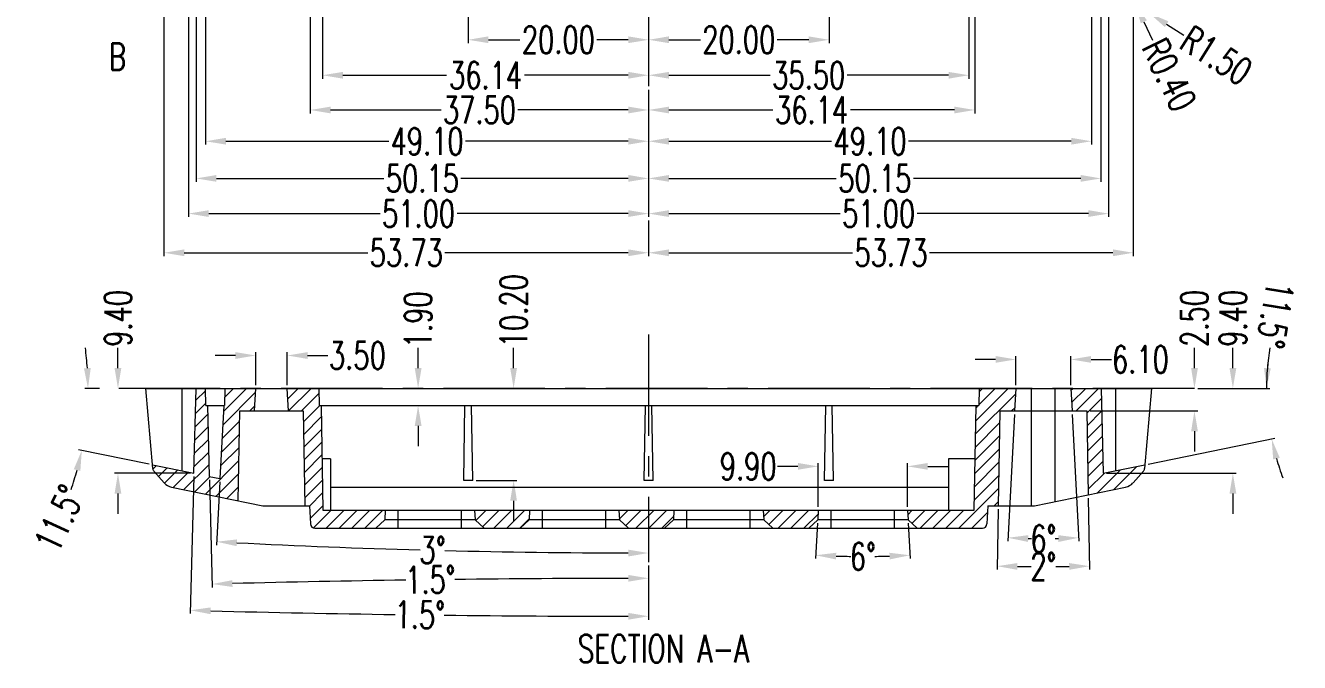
# Model space of a CAD drawing. Header units: millimetres. Extents: x 3723 to 3880, y -349 to -139.
# Drawn here: x 3731.6 to 3872.9, y -349.1 to -278.4 of the extents above; entities that cross this region are included whole.
import ezdxf
from ezdxf.enums import TextEntityAlignment as Align

# ---------------------------------------------------------------- set-up
doc = ezdxf.new("R2010")
doc.units = ezdxf.units.MM
doc.linetypes.add('CENTER', pattern=[0.6, 0.375, -0.075, 0.075, -0.075])
doc.layers.get('Defpoints').update_dxf_attribs({"linetype": 'CONTINUOUS'})
for name, color, linetype, lineweight in [('dim', 82, 'CONTINUOUS', 9), ('hatch', 56, 'CONTINUOUS', 9), ('part', 7, 'CONTINUOUS', 20)]:
    doc.layers.add(name, color=color, linetype=linetype, lineweight=lineweight)
doc.styles.get("Standard").update_dxf_attribs({"font": 'romans.shx', "width": 0.7})
doc.dimstyles.new('01', dxfattribs={"dimscale": 0.75, "dimtxt": 4, "dimasz": 3, "dimexe": 0.5, "dimexo": 0.5, "dimgap": 0.09, "dimtad": 0, "dimzin": 0, "dimdsep": 46, "dimtxsty": 'Standard', "dimcen": 0, "dimclrd": 256, "dimclre": 256, "dimclrt": 6, "dimadec": 1, "dimazin": 2, "dimtp": 0.01, "dimtm": 0.01, "dimtfac": 1, "dimtofl": 0, "dimtmove": 0, "dimatfit": 0, "dimfxl": 0, "dimtolj": 1, "dimtzin": 0, "dimlwd": -1, "dimlwe": -1, "dimarcsym": 0})

# ---------------------------------------------------------------- blocks, each defined once
blk = doc.blocks.new('*D52')
at = {"layer": 'Defpoints', "color": 0}
for p in [(3040.74, -99.55), (3078.24, -117.16), (3078.24, -117.16)]:
    blk.add_point(p, dxfattribs=at)
at = {"layer": 'dim'}
for p, q in [((3040.74, -99.93), (3040.74, -117.54)), ((3042.99, -117.16), (3055.23, -117.16)), ((3075.99, -117.16), (3063.76, -117.16))]:
    blk.add_line(p, q, dxfattribs=at)
for points in [[(3042.99, -116.79), (3042.99, -117.54), (3040.74, -117.16)], [(3075.99, -116.79), (3075.99, -117.54), (3078.24, -117.16)]]:
    blk.add_solid(points, dxfattribs=at)
at = {"layer": 'dim', "color": 6, "insert": (3059.49, -117.16), "char_height": 3, "attachment_point": 5}
blk.add_mtext('\\A1;37.50', dxfattribs=at)
blk = doc.blocks.new('*D53')
at = {"layer": 'Defpoints', "color": 0}
for p in [(3113.74, -99.4), (3078.24, -113.31), (3078.24, -113.31)]:
    blk.add_point(p, dxfattribs=at)
at = {"layer": 'dim'}
for p, q in [((3113.74, -99.78), (3113.74, -113.69)), ((3080.49, -113.31), (3091.73, -113.31)), ((3111.49, -113.31), (3100.26, -113.31))]:
    blk.add_line(p, q, dxfattribs=at)
for points in [[(3080.49, -112.94), (3080.49, -113.69), (3078.24, -113.31)], [(3111.49, -112.94), (3111.49, -113.69), (3113.74, -113.31)]]:
    blk.add_solid(points, dxfattribs=at)
at = {"layer": 'dim', "color": 6, "insert": (3095.99, -113.31), "char_height": 3, "attachment_point": 5}
blk.add_mtext('\\A1;35.50', dxfattribs=at)
blk = doc.blocks.new('*D54')
at = {"layer": 'Defpoints', "color": 0}
for p in [(3129.24, -104.65), (3078.24, -114.53), (3078.24, -128.65)]:
    blk.add_point(p, dxfattribs=at)
at = {"layer": 'dim'}
for p, q in [((3129.24, -105.03), (3129.24, -129.02)), ((3078.24, -114.91), (3078.24, -129.02)), ((3080.49, -128.65), (3099.48, -128.65)), ((3126.99, -128.65), (3108.01, -128.65))]:
    blk.add_line(p, q, dxfattribs=at)
for points in [[(3080.49, -128.27), (3080.49, -129.02), (3078.24, -128.65)], [(3126.99, -128.27), (3126.99, -129.02), (3129.24, -128.65)]]:
    blk.add_solid(points, dxfattribs=at)
at = {"layer": 'dim', "color": 6, "insert": (3103.74, -128.65), "char_height": 3, "attachment_point": 5}
blk.add_mtext('\\A1;51.00', dxfattribs=at)
blk = doc.blocks.new('*D55')
at = {"layer": 'Defpoints', "color": 0}
for p in [(3027.24, -104.65), (3078.24, -128.65), (3078.24, -128.65)]:
    blk.add_point(p, dxfattribs=at)
at = {"layer": 'dim'}
for p, q in [((3027.24, -105.03), (3027.24, -129.02)), ((3029.49, -128.65), (3048.48, -128.65)), ((3075.99, -128.65), (3057.01, -128.65))]:
    blk.add_line(p, q, dxfattribs=at)
for points in [[(3029.49, -128.27), (3029.49, -129.02), (3027.24, -128.65)], [(3075.99, -128.27), (3075.99, -129.02), (3078.24, -128.65)]]:
    blk.add_solid(points, dxfattribs=at)
at = {"layer": 'dim', "color": 6, "insert": (3052.74, -128.65), "char_height": 3, "attachment_point": 5}
blk.add_mtext('\\A1;51.00', dxfattribs=at)
blk = doc.blocks.new('*D56')
at = {"layer": 'Defpoints', "color": 0}
for p in [(3131.97, -104.98), (3078.24, -129.02), (3078.24, -132.99)]:
    blk.add_point(p, dxfattribs=at)
at = {"layer": 'dim'}
for p, q in [((3131.97, -105.35), (3131.97, -133.37)), ((3078.24, -129.4), (3078.24, -133.37)), ((3080.49, -132.99), (3100.84, -132.99)), ((3129.72, -132.99), (3109.37, -132.99))]:
    blk.add_line(p, q, dxfattribs=at)
for points in [[(3080.49, -132.62), (3080.49, -133.37), (3078.24, -132.99)], [(3129.72, -132.62), (3129.72, -133.37), (3131.97, -132.99)]]:
    blk.add_solid(points, dxfattribs=at)
at = {"layer": 'dim', "color": 6, "insert": (3105.11, -132.99), "char_height": 3, "attachment_point": 5}
blk.add_mtext('\\A1;53.73', dxfattribs=at)
blk = doc.blocks.new('*D57')
at = {"layer": 'Defpoints', "color": 0}
for p in [(3024.52, -104.98), (3078.24, -132.99), (3078.24, -132.99)]:
    blk.add_point(p, dxfattribs=at)
at = {"layer": 'dim'}
for p, q in [((3024.52, -105.35), (3024.52, -133.37)), ((3026.77, -132.99), (3047.11, -132.99)), ((3075.99, -132.99), (3055.65, -132.99))]:
    blk.add_line(p, q, dxfattribs=at)
for points in [[(3026.77, -132.62), (3026.77, -133.37), (3024.52, -132.99)], [(3075.99, -132.62), (3075.99, -133.37), (3078.24, -132.99)]]:
    blk.add_solid(points, dxfattribs=at)
at = {"layer": 'dim', "color": 6, "insert": (3051.38, -132.99), "char_height": 3, "attachment_point": 5}
blk.add_mtext('\\A1;53.73', dxfattribs=at)
blk = doc.blocks.new('*D74')
at = {"layer": 'Defpoints', "color": 0}
for p in [(3114.39, -99.75), (3078.24, -117.16), (3078.24, -117.16)]:
    blk.add_point(p, dxfattribs=at)
at = {"layer": 'dim'}
for p, q in [((3114.39, -100.12), (3114.39, -117.54)), ((3080.49, -117.16), (3092, -117.16)), ((3112.14, -117.16), (3100.63, -117.16))]:
    blk.add_line(p, q, dxfattribs=at)
for points in [[(3080.49, -116.79), (3080.49, -117.54), (3078.24, -117.16)], [(3112.14, -116.79), (3112.14, -117.54), (3114.39, -117.16)]]:
    blk.add_solid(points, dxfattribs=at)
at = {"layer": 'dim', "color": 6, "insert": (3096.31, -117.16), "char_height": 3, "attachment_point": 5}
blk.add_mtext('\\A1;36.14', dxfattribs=at)
blk = doc.blocks.new('*D75')
at = {"layer": 'Defpoints', "color": 0}
for p in [(3042.1, -99.75), (3078.24, -113.31), (3078.24, -113.31)]:
    blk.add_point(p, dxfattribs=at)
at = {"layer": 'dim'}
for p, q in [((3042.1, -100.12), (3042.1, -113.69)), ((3044.35, -113.31), (3055.85, -113.31)), ((3075.99, -113.31), (3064.49, -113.31))]:
    blk.add_line(p, q, dxfattribs=at)
for points in [[(3044.35, -112.94), (3044.35, -113.69), (3042.1, -113.31)], [(3075.99, -112.94), (3075.99, -113.69), (3078.24, -113.31)]]:
    blk.add_solid(points, dxfattribs=at)
at = {"layer": 'dim', "color": 6, "insert": (3060.17, -113.31), "char_height": 3, "attachment_point": 5}
blk.add_mtext('\\A1;36.14', dxfattribs=at)
blk = doc.blocks.new('*D80')
at = {"layer": 'Defpoints', "color": 0}
for p in [(3128.39, -96.75), (3078.24, -124.75), (3078.24, -124.75)]:
    blk.add_point(p, dxfattribs=at)
at = {"layer": 'dim'}
for p, q in [((3128.39, -97.13), (3128.39, -125.12)), ((3080.49, -124.75), (3099.05, -124.75)), ((3126.14, -124.75), (3107.59, -124.75))]:
    blk.add_line(p, q, dxfattribs=at)
for points in [[(3080.49, -124.37), (3080.49, -125.12), (3078.24, -124.75)], [(3126.14, -124.37), (3126.14, -125.12), (3128.39, -124.75)]]:
    blk.add_solid(points, dxfattribs=at)
at = {"layer": 'dim', "color": 6, "insert": (3103.32, -124.75), "char_height": 3, "attachment_point": 5}
blk.add_mtext('\\A1;50.15', dxfattribs=at)
blk = doc.blocks.new('*D81')
at = {"layer": 'Defpoints', "color": 0}
for p in [(3028.09, -96.75), (3078.24, -124.75), (3078.24, -124.75)]:
    blk.add_point(p, dxfattribs=at)
at = {"layer": 'dim'}
for p, q in [((3028.09, -97.13), (3028.09, -125.12)), ((3030.34, -124.75), (3048.9, -124.75)), ((3075.99, -124.75), (3057.44, -124.75))]:
    blk.add_line(p, q, dxfattribs=at)
for points in [[(3030.34, -124.37), (3030.34, -125.12), (3028.09, -124.75)], [(3075.99, -124.37), (3075.99, -125.12), (3078.24, -124.75)]]:
    blk.add_solid(points, dxfattribs=at)
at = {"layer": 'dim', "color": 6, "insert": (3053.17, -124.75), "char_height": 3, "attachment_point": 5}
blk.add_mtext('\\A1;50.15', dxfattribs=at)
blk = doc.blocks.new('*D82')
at = {"layer": 'Defpoints', "color": 0}
for p in [(3029.14, -96.65), (3078.24, -120.63), (3078.24, -120.63)]:
    blk.add_point(p, dxfattribs=at)
at = {"layer": 'dim'}
for p, q in [((3029.14, -97.03), (3029.14, -121)), ((3031.39, -120.63), (3049.43, -120.63)), ((3075.99, -120.63), (3057.96, -120.63))]:
    blk.add_line(p, q, dxfattribs=at)
for points in [[(3031.39, -120.25), (3031.39, -121), (3029.14, -120.63)], [(3075.99, -120.25), (3075.99, -121), (3078.24, -120.63)]]:
    blk.add_solid(points, dxfattribs=at)
at = {"layer": 'dim', "color": 6, "insert": (3053.69, -120.63), "char_height": 3, "attachment_point": 5}
blk.add_mtext('\\A1;49.10', dxfattribs=at)
blk = doc.blocks.new('*D83')
at = {"layer": 'Defpoints', "color": 0}
for p in [(3127.34, -96.65), (3078.24, -120.63), (3078.24, -120.63)]:
    blk.add_point(p, dxfattribs=at)
at = {"layer": 'dim'}
for p, q in [((3127.34, -97.03), (3127.34, -121)), ((3080.49, -120.63), (3098.53, -120.63)), ((3125.09, -120.63), (3107.06, -120.63))]:
    blk.add_line(p, q, dxfattribs=at)
for points in [[(3080.49, -120.25), (3080.49, -121), (3078.24, -120.63)], [(3125.09, -120.25), (3125.09, -121), (3127.34, -120.63)]]:
    blk.add_solid(points, dxfattribs=at)
at = {"layer": 'dim', "color": 6, "insert": (3102.79, -120.63), "char_height": 3, "attachment_point": 5}
blk.add_mtext('\\A1;49.10', dxfattribs=at)
blk = doc.blocks.new('*D88')
at = {"layer": 'Defpoints', "color": 0}
for p in [(3098.24, -104.25), (3078.24, -109.38), (3078.24, -109.38)]:
    blk.add_point(p, dxfattribs=at)
at = {"layer": 'dim'}
for p, q in [((3098.24, -104.63), (3098.24, -109.75)), ((3080.49, -109.38), (3083.98, -109.38)), ((3095.99, -109.38), (3092.51, -109.38))]:
    blk.add_line(p, q, dxfattribs=at)
for points in [[(3080.49, -109), (3080.49, -109.75), (3078.24, -109.38)], [(3095.99, -109), (3095.99, -109.75), (3098.24, -109.38)]]:
    blk.add_solid(points, dxfattribs=at)
at = {"layer": 'dim', "color": 6, "insert": (3088.24, -109.38), "char_height": 3, "attachment_point": 5}
blk.add_mtext('\\A1;20.00', dxfattribs=at)
blk = doc.blocks.new('*D89')
at = {"layer": 'Defpoints', "color": 0}
for p in [(3058.24, -104.25), (3078.24, -109.38), (3078.24, -109.38)]:
    blk.add_point(p, dxfattribs=at)
at = {"layer": 'dim'}
for p, q in [((3058.24, -104.63), (3058.24, -109.75)), ((3060.49, -109.38), (3063.98, -109.38)), ((3075.99, -109.38), (3072.51, -109.38))]:
    blk.add_line(p, q, dxfattribs=at)
for points in [[(3060.49, -109), (3060.49, -109.75), (3058.24, -109.38)], [(3075.99, -109), (3075.99, -109.75), (3078.24, -109.38)]]:
    blk.add_solid(points, dxfattribs=at)
at = {"layer": 'dim', "color": 6, "insert": (3068.24, -109.38), "char_height": 3, "attachment_point": 5}
blk.add_mtext('\\A1;20.00', dxfattribs=at)
blk = doc.blocks.new('*D2')
at = {"layer": 'Defpoints', "color": 0}
for p in [(3132.49, -105.65), (3133.76, -106.45)]:
    blk.add_point(p, dxfattribs=at)
at = {"layer": 'dim'}
blk.add_line((3135.67, -107.65), (3137.57, -108.85), dxfattribs=at)
blk.add_solid([(3135.87, -107.33), (3135.47, -107.97), (3133.76, -106.45)], dxfattribs=at)
at = {"layer": 'dim', "color": 6, "insert": (3141.18, -111.12), "char_height": 3, "attachment_point": 5, "rotation": 327.8312}
blk.add_mtext('\\A1;R1.50', dxfattribs=at)
blk = doc.blocks.new('*D3')
at = {"layer": 'Defpoints', "color": 0}
for p in [(3131.99, -105), (3132.17, -105.36)]:
    blk.add_point(p, dxfattribs=at)
at = {"layer": 'dim'}
blk.add_line((3133.14, -107.39), (3134.11, -109.42), dxfattribs=at)
blk.add_solid([(3133.48, -107.23), (3132.8, -107.55), (3132.17, -105.36)], dxfattribs=at)
at = {"layer": 'dim', "color": 6, "insert": (3135.95, -113.27), "char_height": 3, "attachment_point": 5, "rotation": 295.574}
blk.add_mtext('\\A1;R0.40', dxfattribs=at)
blk = doc.blocks.new('*D58')
at = {"layer": 'Defpoints', "color": 0}
for p in [(3118.95, -148.03), (3125.05, -148.03), (3118.82, -150.53), (3125.18, -150.53), (3120.69, -164.68)]:
    blk.add_point(p, dxfattribs=at)
at = {"layer": 'dim'}
for p, q in [((3118.8, -150.91), (3118.06, -164.97)), ((3125.2, -150.91), (3125.93, -164.97))]:
    blk.add_line(p, q, dxfattribs=at)
for start, end in [(268.7222, 268.9916), (271.0084, 271.2778)]:
    blk.add_arc((3122, -89.84), 74.86, start, end, dxfattribs=at)
for points in [[(3120.31, -165.05), (3120.34, -164.3), (3118.08, -164.59)], [(3123.65, -164.3), (3123.68, -165.05), (3125.91, -164.59)]]:
    blk.add_solid(points, dxfattribs=at)
at = {"layer": 'dim', "color": 6, "insert": (3122, -164.7), "char_height": 3, "attachment_point": 5, "rotation": 360}
blk.add_mtext('\\A1;6°', dxfattribs=at)
blk = doc.blocks.new('*D59')
at = {"layer": 'Defpoints', "color": 0}
for p in [(3117.18, -150.53), (3126.81, -150.53), (3126.98, -159.82), (3117, -161.03), (3120.29, -167.78)]:
    blk.add_point(p, dxfattribs=at)
at = {"layer": 'dim'}
for p, q in [((3126.98, -160.19), (3127.12, -168.11)), ((3116.99, -161.41), (3116.87, -168.11))]:
    blk.add_line(p, q, dxfattribs=at)
for start, end in [(269.4397, 269.7328), (270.2672, 270.5603)]:
    blk.add_arc((3122, 125.42), 293.2, start, end, dxfattribs=at)
for points in [[(3119.12, -168.14), (3119.13, -167.39), (3116.88, -167.74)], [(3124.86, -167.39), (3124.87, -168.14), (3127.11, -167.74)]]:
    blk.add_solid(points, dxfattribs=at)
at = {"layer": 'dim', "color": 6, "insert": (3122, -167.78), "char_height": 3, "attachment_point": 5}
blk.add_mtext('\\A1;2°', dxfattribs=at)
blk = doc.blocks.new('*D60')
at = {"layer": 'Defpoints', "color": 0}
for p in [(3125.05, -144.82), (3118.95, -148.03), (3125.05, -148.03)]:
    blk.add_point(p, dxfattribs=at)
at = {"layer": 'dim'}
for p, q in [((3116.7, -144.82), (3114.45, -144.82)), ((3118.95, -147.66), (3118.95, -144.44)), ((3125.05, -147.66), (3125.05, -144.44)), ((3127.3, -144.82), (3129.55, -144.82))]:
    blk.add_line(p, q, dxfattribs=at)
for points in [[(3116.7, -144.44), (3116.7, -145.19), (3118.95, -144.82)], [(3127.3, -144.44), (3127.3, -145.19), (3125.05, -144.82)]]:
    blk.add_solid(points, dxfattribs=at)
at = {"layer": 'dim', "color": 6, "insert": (3132.76, -144.82), "char_height": 3, "attachment_point": 5}
blk.add_mtext('\\A1;6.10', dxfattribs=at)
blk = doc.blocks.new('*D61')
at = {"layer": 'Defpoints', "color": 0}
for p in [(3138.75, -148.03), (3138.75, -148.03), (3126.81, -150.53)]:
    blk.add_point(p, dxfattribs=at)
at = {"layer": 'dim'}
for p, q in [((3138.75, -145.78), (3138.75, -143.53)), ((3127.19, -150.53), (3139.13, -150.53)), ((3138.75, -152.78), (3138.75, -155.03))]:
    blk.add_line(p, q, dxfattribs=at)
for points in [[(3138.38, -145.78), (3139.13, -145.78), (3138.75, -148.03)], [(3138.38, -152.78), (3139.13, -152.78), (3138.75, -150.53)]]:
    blk.add_solid(points, dxfattribs=at)
at = {"layer": 'dim', "color": 6, "insert": (3138.75, -140.27), "char_height": 3, "attachment_point": 5, "rotation": 90}
blk.add_mtext('\\A1;2.50', dxfattribs=at)
blk = doc.blocks.new('*D62')
at = {"layer": 'Defpoints', "color": 0}
for p in [(3138.75, -148.03), (3143.01, -148.03), (3128.64, -157.44)]:
    blk.add_point(p, dxfattribs=at)
at = {"layer": 'dim'}
for p, q in [((3143.01, -145.78), (3143.01, -143.53)), ((3139.13, -148.03), (3143.39, -148.03)), ((3129.01, -157.44), (3143.39, -157.44)), ((3143.01, -159.69), (3143.01, -161.94))]:
    blk.add_line(p, q, dxfattribs=at)
for points in [[(3142.64, -145.78), (3143.39, -145.78), (3143.01, -148.03)], [(3142.64, -159.69), (3143.39, -159.69), (3143.01, -157.44)]]:
    blk.add_solid(points, dxfattribs=at)
at = {"layer": 'dim', "color": 6, "insert": (3143.01, -140.27), "char_height": 3, "attachment_point": 5, "rotation": 90}
blk.add_mtext('\\A1;9.40', dxfattribs=at)
blk = doc.blocks.new('*D63')
at = {"layer": 'Defpoints', "color": 0}
for p in [(3017.73, -148.03), (3138.75, -148.03), (3146.99, -151.78), (3133.25, -156.5), (3128.64, -157.44)]:
    blk.add_point(p, dxfattribs=at)
at = {"layer": 'dim'}
for p, q in [((3139.13, -148.03), (3147.12, -148.03)), ((3133.62, -156.42), (3147.67, -153.56))]:
    blk.add_line(p, q, dxfattribs=at)
for start, end in [(170.7908, 180), (170.7982, 175.3991), (196.1222, 200.7231)]:
    blk.add_arc((3174.77, -148.03), 28.03, start, end, dxfattribs=at)
for points in [[(3147.21, -145.8), (3146.46, -145.77), (3146.74, -148.03)], [(3147.48, -155.91), (3148.21, -155.73), (3147.31, -153.63)]]:
    blk.add_solid(points, dxfattribs=at)
at = {"layer": 'dim', "color": 6, "insert": (3147.7, -139.88), "char_height": 3, "attachment_point": 5, "rotation": 260.7908}
blk.add_mtext('\\A1;11.5°', dxfattribs=at)
blk = doc.blocks.new('*D64')
at = {"layer": 'Defpoints', "color": 0}
for p in [(3097.04, -161.53), (3106.94, -161.53), (3096.99, -162.59), (3107, -162.59), (3100.25, -166.65)]:
    blk.add_point(p, dxfattribs=at)
at = {"layer": 'dim'}
for p, q in [((3096.97, -162.96), (3096.76, -166.9)), ((3107.02, -162.96), (3107.22, -166.9))]:
    blk.add_line(p, q, dxfattribs=at)
for start, end in [(268.2946, 269.2419), (270.7581, 271.7054)]:
    blk.add_arc((3101.99, -67.08), 99.58, start, end, dxfattribs=at)
for points in [[(3099.01, -166.99), (3099.04, -166.25), (3096.78, -166.53)], [(3104.94, -166.25), (3104.97, -166.99), (3107.2, -166.53)]]:
    blk.add_solid(points, dxfattribs=at)
at = {"layer": 'dim', "color": 6, "insert": (3101.99, -166.66), "char_height": 3, "attachment_point": 5, "rotation": 360}
blk.add_mtext('\\A1;6°', dxfattribs=at)
blk = doc.blocks.new('*D65')
at = {"layer": 'Defpoints', "color": 0}
for p in [(3097.04, -156.67), (3097.04, -161.53), (3106.94, -161.53)]:
    blk.add_point(p, dxfattribs=at)
at = {"layer": 'dim'}
for p, q in [((3094.79, -156.67), (3092.54, -156.67)), ((3097.04, -161.16), (3097.04, -156.3)), ((3106.94, -161.16), (3106.94, -156.3)), ((3109.19, -156.67), (3111.44, -156.67))]:
    blk.add_line(p, q, dxfattribs=at)
for points in [[(3094.79, -156.3), (3094.79, -157.05), (3097.04, -156.67)], [(3109.19, -156.3), (3109.19, -157.05), (3106.94, -156.67)]]:
    blk.add_solid(points, dxfattribs=at)
at = {"layer": 'dim', "color": 6, "insert": (3089.28, -156.67), "char_height": 3, "attachment_point": 5}
blk.add_mtext('\\A1;9.90', dxfattribs=at)
blk = doc.blocks.new('*D66')
at = {"layer": 'Defpoints', "color": 0}
for p in [(3063.28, -148.03), (3063.28, -148.03), (3058.74, -158.23)]:
    blk.add_point(p, dxfattribs=at)
at = {"layer": 'dim'}
for p, q in [((3063.28, -145.78), (3063.28, -143.53)), ((3059.12, -158.23), (3063.65, -158.23)), ((3063.28, -160.48), (3063.28, -162.73))]:
    blk.add_line(p, q, dxfattribs=at)
for points in [[(3062.9, -145.78), (3063.65, -145.78), (3063.28, -148.03)], [(3062.9, -160.48), (3063.65, -160.48), (3063.28, -158.23)]]:
    blk.add_solid(points, dxfattribs=at)
at = {"layer": 'dim', "color": 6, "insert": (3063.28, -139.42), "char_height": 3, "attachment_point": 5, "rotation": 90}
blk.add_mtext('\\A1;10.20', dxfattribs=at)
blk = doc.blocks.new('*D67')
at = {"layer": 'Defpoints', "color": 0}
for p in [(3038.19, -144.38), (3034.69, -148.03), (3038.19, -148.03)]:
    blk.add_point(p, dxfattribs=at)
at = {"layer": 'dim'}
for p, q in [((3034.69, -147.66), (3034.69, -144.01)), ((3038.19, -147.66), (3038.19, -144.01)), ((3032.44, -144.38), (3030.19, -144.38)), ((3040.44, -144.38), (3042.69, -144.38))]:
    blk.add_line(p, q, dxfattribs=at)
for points in [[(3032.44, -144.01), (3032.44, -144.76), (3034.69, -144.38)], [(3040.44, -144.01), (3040.44, -144.76), (3038.19, -144.38)]]:
    blk.add_solid(points, dxfattribs=at)
at = {"layer": 'dim', "color": 6, "insert": (3045.96, -144.38), "char_height": 3, "attachment_point": 5}
blk.add_mtext('\\A1;3.50', dxfattribs=at)
blk = doc.blocks.new('*D68')
at = {"layer": 'Defpoints', "color": 0}
for p in [(3078.24, -142.05), (3031.14, -149.93), (3030.72, -158.02), (3046.31, -165.73), (3078.24, -167.28)]:
    blk.add_point(p, dxfattribs=at)
at = {"layer": 'dim'}
blk.add_line((3030.7, -158.4), (3030.33, -165.4), dxfattribs=at)
for start, end in [(267.14088, 268.41438), (268.58562, 269.85912)]:
    blk.add_arc((3078.24, 748.78), 915.06, start, end, dxfattribs=at)
for points in [[(3032.58, -165.52), (3032.62, -164.77), (3030.35, -165.03)], [(3075.99, -165.91), (3075.99, -166.66), (3078.24, -166.28)]]:
    blk.add_solid(points, dxfattribs=at)
at = {"layer": 'dim', "color": 6, "insert": (3054.29, -165.97), "char_height": 3, "attachment_point": 5, "rotation": 358.5}
blk.add_mtext('\\A1;3°', dxfattribs=at)
blk = doc.blocks.new('*D69')
at = {"layer": 'Defpoints', "color": 0}
for p in [(3078.24, -142.05), (3028.09, -148.03), (3027.85, -157.44), (3078.24, -167.28), (3044.38, -173)]:
    blk.add_point(p, dxfattribs=at)
at = {"layer": 'dim'}
for p, q in [((3027.84, -157.81), (3027.44, -173)), ((3078.24, -167.66), (3078.24, -173.67))]:
    blk.add_line(p, q, dxfattribs=at)
for start, end in [(268.56644, 269.17091), (269.3314, 269.93356)]:
    blk.add_arc((3078.24, 1767.09), 1940.39, start, end, dxfattribs=at)
for points in [[(3029.69, -173.06), (3029.71, -172.31), (3027.45, -172.63)], [(3075.99, -172.92), (3075.99, -173.67), (3078.24, -173.29)]]:
    blk.add_solid(points, dxfattribs=at)
at = {"layer": 'dim', "color": 6, "insert": (3052.88, -173.13), "char_height": 3, "attachment_point": 5, "rotation": 359.2512}
blk.add_mtext('\\A1;1.5°', dxfattribs=at)
blk = doc.blocks.new('*D70')
at = {"layer": 'Defpoints', "color": 0}
for p in [(3078.24, -142.05), (3029.34, -149.93), (3029.55, -157.78), (3078.24, -167.28), (3062.11, -169.15)]:
    blk.add_point(p, dxfattribs=at)
at = {"layer": 'dim'}
for p, q in [((3029.56, -158.16), (3029.87, -170.09)), ((3078.24, -167.66), (3078.24, -169.46))]:
    blk.add_line(p, q, dxfattribs=at)
for start, end in [(90.83443, 91.43025), (90.06975, 90.66596)]:
    blk.add_arc((3078.24, -2017.43), 1848.34, start, end, dxfattribs=at)
for points in [[(3032.12, -170.04), (3032.1, -169.29), (3029.86, -169.72)], [(3075.99, -168.71), (3075.99, -169.46), (3078.24, -169.08)]]:
    blk.add_solid(points, dxfattribs=at)
at = {"layer": 'dim', "color": 6, "insert": (3054.04, -169.24), "char_height": 3, "attachment_point": 5, "rotation": 0.7502}
blk.add_mtext('\\A1;1.5°', dxfattribs=at)
blk = doc.blocks.new('*D71')
at = {"layer": 'Defpoints', "color": 0}
for p in [(3052.69, -148.03), (3052.69, -148.03), (3052.69, -149.93)]:
    blk.add_point(p, dxfattribs=at)
at = {"layer": 'dim'}
for p, q in [((3052.69, -145.78), (3052.69, -143.53)), ((3052.69, -152.18), (3052.69, -154.43))]:
    blk.add_line(p, q, dxfattribs=at)
for points in [[(3052.32, -145.78), (3053.07, -145.78), (3052.69, -148.03)], [(3052.32, -152.18), (3053.07, -152.18), (3052.69, -149.93)]]:
    blk.add_solid(points, dxfattribs=at)
at = {"layer": 'dim', "color": 6, "insert": (3052.69, -140.42), "char_height": 3, "attachment_point": 5, "rotation": 90}
blk.add_mtext('\\A1;1.90', dxfattribs=at)
blk = doc.blocks.new('*D72')
at = {"layer": 'Defpoints', "color": 0}
for p in [(3019.42, -148.03), (3019.42, -148.03), (3027.85, -157.44)]:
    blk.add_point(p, dxfattribs=at)
at = {"layer": 'dim'}
for p, q in [((3019.42, -145.78), (3019.42, -143.53)), ((3027.47, -157.44), (3019.04, -157.44)), ((3019.42, -159.69), (3019.42, -161.94))]:
    blk.add_line(p, q, dxfattribs=at)
for points in [[(3019.04, -145.78), (3019.79, -145.78), (3019.42, -148.03)], [(3019.04, -159.69), (3019.79, -159.69), (3019.42, -157.44)]]:
    blk.add_solid(points, dxfattribs=at)
at = {"layer": 'dim', "color": 6, "insert": (3019.42, -140.27), "char_height": 3, "attachment_point": 5, "rotation": 90}
blk.add_mtext('\\A1;9.40', dxfattribs=at)
blk = doc.blocks.new('*D73')
at = {"layer": 'Defpoints', "color": 0}
for p in [(3017.73, -148.03), (3138.75, -148.03), (3016.02, -150.34), (3023.23, -156.5), (3027.85, -157.44)]:
    blk.add_point(p, dxfattribs=at)
at = {"layer": 'dim'}
for p, q in [((3017.36, -148.03), (3015.73, -148.03)), ((3022.87, -156.42), (3015.04, -154.83))]:
    blk.add_line(p, q, dxfattribs=at)
for start, end in [(3.7501, 7.5002), (340.9785, 344.7286)]:
    blk.add_arc((2981.72, -148.03), 34.38, start, end, dxfattribs=at)
for points in [[(3016.4, -145.77), (3015.65, -145.8), (3016.1, -148.03)], [(3014.52, -157), (3015.25, -157.18), (3015.41, -154.9)]]:
    blk.add_solid(points, dxfattribs=at)
at = {"layer": 'dim', "color": 6, "insert": (3012.94, -162.44), "char_height": 3, "attachment_point": 5, "rotation": 65.233}
blk.add_mtext('\\A1;11.5°', dxfattribs=at)

msp = doc.modelspace()

# ---------------------------------------------------------------- linework, layer by layer
at = {"layer": 'hatch', "flags": 128}
msp.add_lwpolyline([(3741.808, -272.899, 0, 0, 0), (3741.808, -275.899, 0.9, 0, 0), (3741.808, -278.899, 0, 0, 0)], format="xyseb", dxfattribs=at)
at = {"layer": 'part', "color": 1, "linetype": 'CENTER', "ltscale": 30}
for p, q in [((3800.706, -202.407), (3800.706, -285.18)), ((3800.706, -312.702), (3800.706, -337.929)), ((3861.216, -318.682), (3740.196, -318.682))]:
    msp.add_line(p, q, dxfattribs=at)
at = {"layer": 'part', "color": 7, "linetype": 'Continuous'}
for p, q in [((3745.734, -327.571), (3744.956, -318.682)), ((3744.956, -318.682), (3856.455, -318.682)), ((3748.956, -318.682), (3748.956, -327.809)), ((3750.31, -328.085), (3750.556, -318.682)), ((3751.606, -320.582), (3751.573, -318.682)), ((3753.739, -318.682), (3753.706, -320.582)), ((3757.025, -321.182), (3757.156, -318.682)), ((3760.787, -321.182), (3760.656, -318.682)), ((3764.206, -320.582), (3764.173, -318.682)), ((3837.343, -318.682), (3837.31, -320.582)), ((3841.409, -318.682), (3841.278, -321.182)), ((3843.159, -331.682), (3843.159, -318.682)), ((3845.759, -331.215), (3845.759, -318.682)), ((3847.509, -318.682), (3847.64, -321.182)), ((3850.855, -318.682), (3851.101, -328.085)), ((3852.455, -318.682), (3852.455, -327.809)), ((3856.455, -318.682), (3855.678, -327.571)), ((3751.606, -320.582), (3753.706, -320.582)), ((3751.804, -320.582), (3752.009, -328.432)), ((3753.606, -320.582), (3753.182, -328.671)), ((3764.206, -320.582), (3837.31, -320.582)), ((3764.403, -320.582), (3764.606, -332.182)), ((3780.206, -328.882), (3780.351, -320.582)), ((3781.206, -328.882), (3781.061, -320.582)), ((3800.206, -328.882), (3800.351, -320.582)), ((3801.206, -328.882), (3801.061, -320.582)), ((3820.206, -328.882), (3820.351, -320.582)), ((3821.206, -328.882), (3821.061, -320.582)), ((3836.806, -332.182), (3837.008, -320.582)), ((3755.215, -331.126), (3755.389, -321.182)), ((3755.389, -321.182), (3762.422, -321.182)), ((3762.422, -321.182), (3762.606, -331.682)), ((3839.643, -321.182), (3839.459, -331.682)), ((3839.643, -321.182), (3849.276, -321.182)), ((3849.276, -321.182), (3849.438, -330.466)), ((3745.697, -327.145), (3750.31, -328.085)), ((3765.455, -326.482), (3764.506, -326.482)), ((3765.456, -326.482), (3765.456, -332.182)), ((3836.905, -326.482), (3833.956, -326.482)), ((3833.956, -326.482), (3833.956, -332.182)), ((3851.101, -328.085), (3855.715, -327.145)), ((3747.01, -329.15), (3745.859, -327.86)), ((3752.009, -328.432), (3753.182, -328.671)), ((3781.206, -328.882), (3780.206, -328.882)), ((3801.206, -328.882), (3800.206, -328.882)), ((3821.206, -328.882), (3820.206, -328.882)), ((3855.553, -327.86), (3854.402, -329.15)), ((3747.829, -329.621), (3757.943, -331.682)), ((3833.956, -329.682), (3765.456, -329.682)), ((3843.468, -331.682), (3853.582, -329.621)), ((3757.943, -331.682), (3763.106, -331.682)), ((3763.106, -331.682), (3763.212, -333.709)), ((3838.306, -331.682), (3838.2, -333.709)), ((3838.306, -331.682), (3843.468, -331.682)), ((3764.606, -332.182), (3836.806, -332.182)), ((3770.452, -334.182), (3771.451, -333.235)), ((3771.506, -332.182), (3771.451, -333.235)), ((3781.461, -333.235), (3771.451, -333.235)), ((3772.956, -334.182), (3772.956, -332.182)), ((3779.956, -334.182), (3779.956, -332.182)), ((3781.406, -332.182), (3781.461, -333.235)), ((3781.461, -333.235), (3782.46, -334.182)), ((3786.452, -334.182), (3787.451, -333.235)), ((3787.506, -332.182), (3787.451, -333.235)), ((3797.461, -333.235), (3787.451, -333.235)), ((3788.956, -334.182), (3788.956, -332.182)), ((3795.956, -334.182), (3795.956, -332.182)), ((3797.406, -332.182), (3797.461, -333.235)), ((3797.461, -333.235), (3798.46, -334.182)), ((3802.452, -334.182), (3803.451, -333.235)), ((3803.506, -332.182), (3803.451, -333.235)), ((3813.461, -333.235), (3803.451, -333.235)), ((3804.956, -334.182), (3804.956, -332.182)), ((3811.956, -334.182), (3811.956, -332.182)), ((3813.406, -332.182), (3813.461, -333.235)), ((3813.461, -333.235), (3814.46, -334.182)), ((3818.452, -334.182), (3819.451, -333.235)), ((3819.506, -332.182), (3819.451, -333.235)), ((3829.461, -333.235), (3819.451, -333.235)), ((3820.956, -334.182), (3820.956, -332.182)), ((3827.956, -334.182), (3827.956, -332.182)), ((3829.406, -332.182), (3829.461, -333.235)), ((3829.461, -333.235), (3830.46, -334.182)), ((3763.711, -334.182), (3837.7, -334.182))]:
    msp.add_line(p, q, dxfattribs=at)
at = {"layer": 'part', "color": 5, "linetype": 'Continuous'}
for p, q in [((3750.522, -319.991), (3751.577, -318.936)), ((3753.493, -322.745), (3757.134, -319.104)), ((3753.572, -321.235), (3756.124, -318.682)), ((3753.722, -319.654), (3754.693, -318.682)), ((3760.715, -319.817), (3761.849, -318.682)), ((3760.786, -321.177), (3763.281, -318.682)), ((3836.979, -322.273), (3840.569, -318.682)), ((3837.311, -320.51), (3839.138, -318.682)), ((3837.336, -319.053), (3837.707, -318.682)), ((3847.52, -318.888), (3847.726, -318.682)), ((3847.591, -320.248), (3849.157, -318.682)), ((3848.088, -321.182), (3850.588, -318.682)), ((3750.484, -321.461), (3751.602, -320.343)), ((3762.212, -321.182), (3764.182, -319.212)), ((3762.443, -322.382), (3764.243, -320.582)), ((3836.953, -323.73), (3841.377, -319.306)), ((3837.004, -320.816), (3837.238, -320.582)), ((3849.28, -321.422), (3850.885, -319.817)), ((3750.445, -322.93), (3751.829, -321.547)), ((3756.487, -321.182), (3757.054, -320.615)), ((3762.468, -323.789), (3764.425, -321.832)), ((3840.932, -321.182), (3841.297, -320.817)), ((3849.305, -322.828), (3850.921, -321.212)), ((3750.407, -324.4), (3751.865, -322.941)), ((3753.413, -324.256), (3755.37, -322.3)), ((3762.493, -325.196), (3764.45, -323.239)), ((3836.928, -325.186), (3839.62, -322.495)), ((3849.329, -324.235), (3850.958, -322.606)), ((3750.368, -325.87), (3751.902, -324.336)), ((3753.334, -325.766), (3755.344, -323.756)), ((3762.517, -326.602), (3764.474, -324.645)), ((3836.902, -326.643), (3839.594, -323.951)), ((3849.354, -325.642), (3850.994, -324.001)), ((3750.33, -327.34), (3751.938, -325.731)), ((3753.255, -327.277), (3755.319, -325.213)), ((3762.542, -328.009), (3764.499, -326.052)), ((3836.877, -328.1), (3839.569, -325.408)), ((3849.378, -327.049), (3851.031, -325.396)), ((3745.746, -327.63), (3746.14, -327.235)), ((3746.372, -328.435), (3747.329, -327.478)), ((3749.2, -329.9), (3751.975, -327.125)), ((3751.578, -330.385), (3755.293, -326.67)), ((3762.566, -329.416), (3764.523, -327.459)), ((3836.852, -329.556), (3839.543, -326.865)), ((3849.403, -328.455), (3851.067, -326.791)), ((3852.262, -329.89), (3854.826, -327.326)), ((3747.051, -329.187), (3748.518, -327.72)), ((3748.011, -329.658), (3749.707, -327.962)), ((3750.389, -330.143), (3752.085, -328.447)), ((3752.767, -330.627), (3755.268, -328.127)), ((3762.591, -330.822), (3764.548, -328.865)), ((3836.826, -331.013), (3839.518, -328.321)), ((3849.427, -329.862), (3851.23, -328.059)), ((3850.464, -330.256), (3853.028, -327.693)), ((3753.956, -330.87), (3755.242, -329.583)), ((3763.109, -331.736), (3764.572, -330.272)), ((3835.088, -334.182), (3839.492, -329.778)), ((3755.145, -331.112), (3755.217, -331.04)), ((3763.18, -333.096), (3764.597, -331.679)), ((3839.019, -331.682), (3839.467, -331.235)), ((3763.555, -334.152), (3765.525, -332.182)), ((3764.956, -334.182), (3766.956, -332.182)), ((3766.387, -334.182), (3768.387, -332.182)), ((3767.818, -334.182), (3769.818, -332.182)), ((3769.25, -334.182), (3771.25, -332.182)), ((3781.557, -333.326), (3782.7, -332.182)), ((3782.291, -334.022), (3784.131, -332.182)), ((3783.562, -334.182), (3785.562, -332.182)), ((3784.994, -334.182), (3786.994, -332.182)), ((3786.425, -334.182), (3787.455, -333.152)), ((3797.457, -333.169), (3798.444, -332.182)), ((3798.16, -333.898), (3799.875, -332.182)), ((3799.306, -334.182), (3801.306, -332.182)), ((3800.738, -334.182), (3802.738, -332.182)), ((3802.169, -334.182), (3803.469, -332.882)), ((3813.445, -332.926), (3814.188, -332.182)), ((3814.028, -333.773), (3815.619, -332.182)), ((3815.05, -334.182), (3817.05, -332.182)), ((3816.482, -334.182), (3818.482, -332.182)), ((3817.913, -334.182), (3819.483, -332.612)), ((3829.432, -332.682), (3829.932, -332.182)), ((3829.897, -333.649), (3831.363, -332.182)), ((3830.794, -334.182), (3832.794, -332.182)), ((3832.226, -334.182), (3834.226, -332.182)), ((3833.657, -334.182), (3835.657, -332.182)), ((3836.519, -334.182), (3838.266, -332.436))]:
    msp.add_line(p, q, dxfattribs=at)
at = {"layer": 'part', "color": 7, "linetype": 'Continuous'}
for centre, radius, start, end in [((3746.232, -327.527), 0.5, 185, 221.73935), ((3855.179, -327.527), 0.5, 318.26065, 355), ((3748.129, -328.151), 1.5, 221.73935, 258.47871), ((3853.282, -328.151), 1.5, 281.52129, 318.26065), ((3763.711, -333.682), 0.5, 183, 270), ((3837.7, -333.682), 0.5, 270, 357)]:
    msp.add_arc(centre, radius, start, end, dxfattribs=at)

# ---------------------------------------------------------------- texts
at = {"layer": 'hatch', "width": 0.7}
for s, height, p in [('B', 3, (3741.808, -281.899)), ('SECTION A-A', 3.075, (3802.334, -347.531))]:
    msp.add_text(s, height=height, dxfattribs=at).set_placement(p, align=Align.MIDDLE)

# ---------------------------------------------------------------- dimensions: what is measured, and where the dimension line sits
at = {"layer": 'dim'}
for base, p1, p2, picture, middle in [((3800.706, -295.395), (3750.556, -267.399), (3800.706, -295.395), '*D81', (3775.631, -295.395)), ((3800.706, -291.274), (3751.606, -267.299), (3800.706, -291.274), '*D82', (3776.156, -291.274)), ((3800.706, -291.274), (3849.806, -267.299), (3800.706, -291.274), '*D83', (3825.256, -291.274)), ((3800.706, -295.395), (3850.855, -267.399), (3800.706, -295.395), '*D80', (3825.78, -295.395)), ((3800.706, -287.808), (3763.206, -270.199), (3800.706, -287.808), '*D52', (3781.956, -287.808)), ((3800.706, -283.961), (3764.562, -270.393), (3800.706, -283.961), '*D75', (3782.634, -283.961)), ((3800.706, -283.961), (3836.206, -270.049), (3800.706, -283.961), '*D53', (3818.456, -283.961)), ((3800.706, -287.808), (3836.849, -270.393), (3800.706, -287.808), '*D74', (3818.778, -287.808)), ((3800.706, -299.298), (3749.706, -275.299), (3800.706, -299.298), '*D55', (3775.206, -299.298)), ((3800.706, -280.027), (3780.706, -274.899), (3800.706, -280.027), '*D89', (3790.706, -280.027)), ((3800.706, -280.027), (3820.706, -274.899), (3800.706, -280.027), '*D88', (3810.706, -280.027)), ((3800.706, -299.298), (3851.706, -275.299), (3800.706, -285.18), '*D54', (3826.206, -299.298)), ((3800.706, -303.638), (3746.98, -275.626), (3800.706, -303.638), '*D57', (3773.843, -303.638)), ((3800.706, -303.638), (3854.432, -275.626), (3800.706, -299.673), '*D56', (3827.569, -303.638)), ((3760.656, -315.031), (3757.156, -318.682), (3760.656, -318.682), '*D67', (3768.423, -315.031)), ((3847.509, -315.465), (3841.409, -318.682), (3847.509, -318.682), '*D60', (3855.227, -315.465)), ((3819.506, -327.322), (3829.406, -332.182), (3819.506, -332.182), '*D65', (3811.738, -327.322))]:
    dim = msp.add_linear_dim(base=base, p1=p1, p2=p2, dimstyle='01', dxfattribs=at)
    dim.commit()
    dim.dimension.update_dxf_attribs({"geometry": picture, "text_midpoint": middle, "insert": (722.463, -170.648)})
for center, mpoint, picture, middle in [((3854.456, -275.649), (3854.628, -276.01), '*D3', (3858.413, -283.919)), ((3854.955, -276.299), (3856.225, -277.098), '*D2', (3863.646, -281.766))]:
    dim = msp.add_radius_dim(center=center, mpoint=mpoint, dimstyle='01', dxfattribs=at)
    dim.commit()
    dim.dimension.update_dxf_attribs({"geometry": picture, "text_midpoint": middle, "insert": (722.463, -170.648)})
for base, p1, p2, picture, middle in [((3785.74, -318.682), (3781.206, -328.882), (3785.74, -318.682), '*D66', (3785.74, -310.065)), ((3741.883, -318.682), (3750.31, -328.085), (3741.883, -318.682), '*D72', (3741.883, -310.915)), ((3775.155, -318.682), (3775.155, -320.582), (3775.155, -318.682), '*D71', (3775.155, -311.065)), ((3861.216, -318.682), (3849.276, -321.182), (3861.216, -318.682), '*D61', (3861.216, -310.915)), ((3865.473, -318.682), (3851.101, -328.085), (3861.216, -318.682), '*D62', (3865.473, -310.915))]:
    dim = msp.add_linear_dim(base=base, p1=p1, p2=p2, angle=90, dimstyle='01', dxfattribs=at)
    dim.commit()
    dim.dimension.update_dxf_attribs({"geometry": picture, "text_midpoint": middle, "insert": (722.463, -170.648)})
for base, line1, line2, picture, middle in [((3869.455, -322.428), ((3861.216, -318.682), (3740.196, -318.682)), ((3851.101, -328.085), (3855.715, -327.145)), '*D63', (3870.16, -310.527)), ((3768.77, -336.374), ((3800.706, -312.702), (3800.706, -337.929)), ((3753.606, -320.582), (3753.182, -328.671)), '*D68', (3776.752, -336.618)), ((3843.153, -335.332), ((3841.409, -318.682), (3841.278, -321.182)), ((3847.509, -318.682), (3847.64, -321.182)), '*D58', (3844.459, -335.344)), ((3842.754, -338.424), ((3839.643, -321.182), (3839.459, -331.682)), ((3849.276, -321.182), (3849.438, -330.466)), '*D59', (3844.459, -338.429)), ((3822.718, -337.297), ((3819.506, -332.182), (3819.451, -333.235)), ((3829.406, -332.182), (3829.461, -333.235)), '*D64', (3824.456, -337.312))]:
    dim = msp.add_angular_dim_2l(base=base, line1=line1, line2=line2, dimstyle='01', dxfattribs=at)
    dim.commit()
    dim.dimension.update_dxf_attribs({"geometry": picture, "text_midpoint": middle, "insert": (722.463, -170.648)})
for base, line1, line2, picture, middle in [((3766.841, -343.647), ((3800.706, -312.702), (3800.706, -337.929)), ((3750.31, -328.085), (3750.556, -318.682)), '*D69', (3775.346, -343.777)), ((3784.576, -339.803), ((3800.706, -312.702), (3800.706, -337.929)), ((3751.804, -320.582), (3752.009, -328.432)), '*D70', (3776.505, -339.891)), ((3738.486, -320.985), ((3861.216, -318.682), (3740.196, -318.682)), ((3745.697, -327.145), (3750.31, -328.085)), '*D73', (3735.401, -333.086))]:
    dim = msp.add_angular_dim_2l(base=base, line1=line1, line2=line2, dimstyle='01', dxfattribs=at)
    dim.commit()
    dim.dimension.update_dxf_attribs({"geometry": picture, "text_midpoint": middle, "dimtype": 130, "insert": (722.463, -170.648)})

doc.saveas('drawing.dxf')
